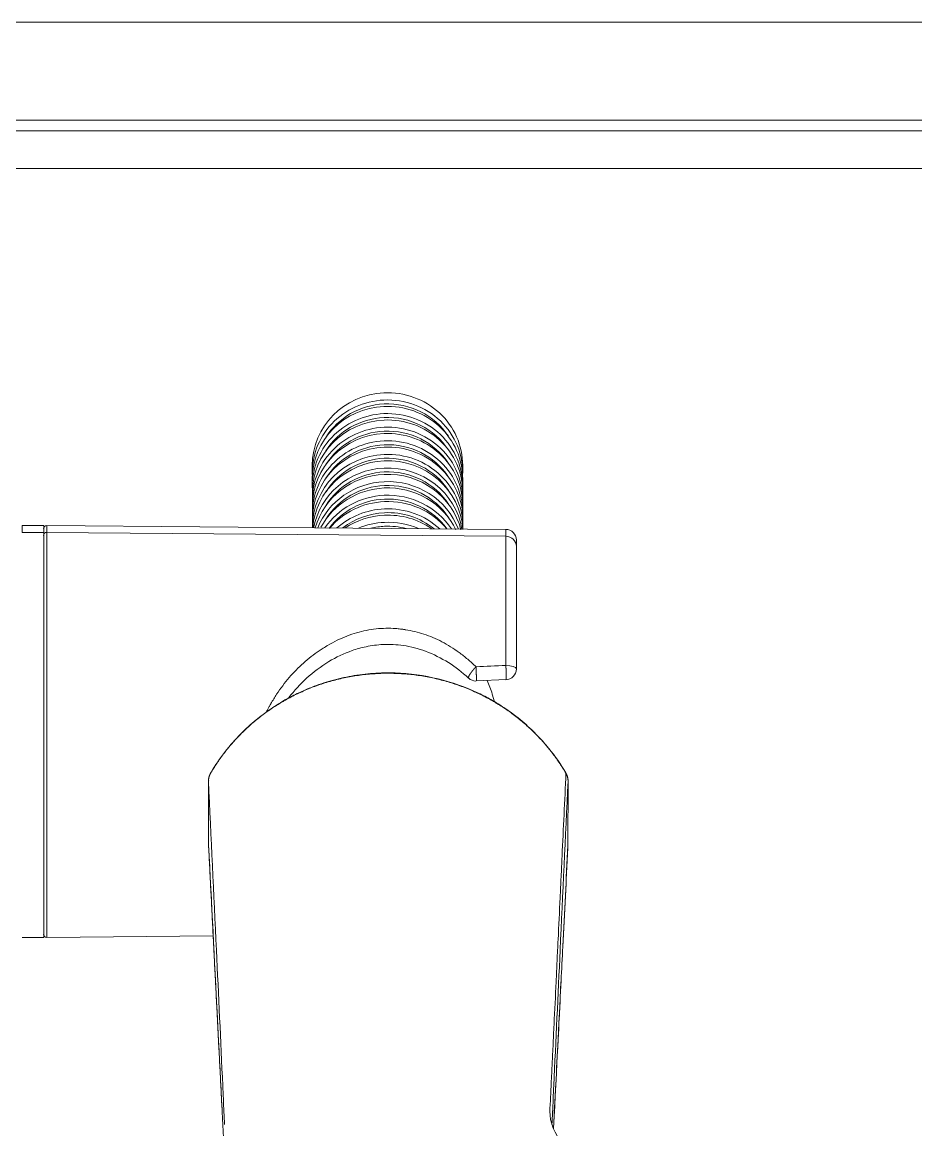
# Model space of a CAD drawing. Header units: millimetres. Extents: x 17284 to 19660, y -6011 to -2651.
# Drawn here: x 18017.5 to 18099.6, y -3454.8 to -3353 of the extents above; entities that cross this region are included whole.
import ezdxf

# ---------------------------------------------------------------- set-up
doc = ezdxf.new("R2010")
doc.units = ezdxf.units.MM

msp = doc.modelspace()

# ---------------------------------------------------------------- linework, layer by layer
at = {"linetype": 'Continuous', "lineweight": 18, "extrusion": (-1.22465e-16, -1, 0)}
for p, q in [((18023.8, -3353.04), (17754.52, -3353.04)), ((18241.1, -3353.04), (18023.8, -3353.04)), ((18240.94, -3363.04), (18009.9, -3363.04))]:
    msp.add_line(p, q, dxfattribs=at)
at = {"linetype": 'Continuous', "lineweight": 13, "extrusion": (-1.22465e-16, -1, 0)}
for p, q in [((18240.94, -3362.06), (18009.9, -3362.06)), ((18251.33, -3366.48), (18009.9, -3366.48))]:
    msp.add_line(p, q, dxfattribs=at)
at = {"linetype": 'Continuous', "lineweight": 18, "extrusion": (-1, -2.22045e-16, 0)}
for p, q in [((18044.18, -3393.77, 0), (18044.18, -3394.43, 0)), ((18058, -3394.43, 0), (18058, -3393.77, 0)), ((18044.18, -3395.02, 0), (18044.18, -3395.68, 0)), ((18058, -3395.68, 0), (18058, -3395.02, 0)), ((18044.19, -3396.27, 0), (18044.19, -3396.93, 0)), ((18058.01, -3396.93, 0), (18058.01, -3396.27, 0)), ((18044.19, -3397.51, 0), (18044.19, -3398.18, 0)), ((18058.01, -3398.18, 0), (18058.01, -3397.51, 0)), ((18044.2, -3398.76, 0), (18044.2, -3399.43, 0)), ((18058.02, -3399.43, 0), (18058.02, -3398.76, 0)), ((18017.53, -3399.28, 0), (18017.53, -3399.92, 0)), ((18019.51, -3399.28, 0), (18017.53, -3399.28, 0)), ((18019.51, -3399.28, 0), (18017.53, -3399.28, 0)), ((18019.51, -3399.92, 0), (18019.51, -3399.28, 0)), ((18019.51, -3399.92, 0), (18019.51, -3437.13, 0)), ((18061.96, -3399.65, 0), (18019.81, -3399.28, 0)), ((18062.94, -3401.23, 0), (18062.94, -3400.63, 0)), ((18062.94, -3401.23, 0), (18062.94, -3412.47, 0)), ((18059.26, -3413.57, 0), (18062, -3413.45, 0)), ((18060.93, -3415.49, 0), (18060.72, -3414.78, 0)), ((18034.76, -3422.23, 0), (18034.72, -3422.34, 0)), ((18067.61, -3422.35, 0), (18067.58, -3422.25, 0)), ((18034.65, -3422.76, 0), (18034.66, -3428.68, 0)), ((18067.67, -3428.68, 0), (18067.68, -3422.76, 0)), ((18017.53, -3437.13, 0), (18019.51, -3437.13, 0)), ((18019.51, -3437.13, 0), (18017.53, -3437.13, 0)), ((18019.81, -3437.13, 0), (18035.08, -3437, 0))]:
    msp.add_line(p, q, dxfattribs=at)
at = {"linetype": 'Continuous', "lineweight": 13, "extrusion": (-1, -2.22045e-16, 0)}
for p, q in [((18019.51, -3399.92, 0), (18017.53, -3399.92, 0)), ((18019.8, -3399.92, 0), (18061.96, -3400.28, 0)), ((18019.81, -3399.28, 0), (18019.81, -3399.92, 0)), ((18019.81, -3437.13, 0), (18019.81, -3399.92, 0)), ((18061.96, -3400.28, 0), (18061.96, -3399.65, 0)), ((18061.96, -3400.28, 0), (18061.96, -3412.15, 0)), ((18034.87, -3422, 0), (18034.84, -3422.05, 0)), ((18034.67, -3422.71, 0), (18034.65, -3422.76, 0)), ((18034.66, -3428.67, 0), (18034.66, -3428.68, 0)), ((18067.67, -3428.68, 0), (18067.67, -3428.67, 0))]:
    msp.add_line(p, q, dxfattribs=at)
at = {"linetype": 'Continuous', "lineweight": 18}
for centre, radius, start, end in [((18019.8, -3399.58, 0), 0.296, 89.5, 180), ((18061.95, -3400.63, 0), 0.987, 0, 89.5), ((18061.95, -3412.47, 0), 0.987, 270, 0), ((18059.22, -3412.59, 0), 0.987, 227.2586, 270), ((18019.8, -3436.83, 0), 0.296, 180, 270.5), ((18019.8, -3436.83, 0), 0.296, 180, 270)]:
    msp.add_arc(centre, radius, start, end, dxfattribs=at)
at = {"linetype": 'Continuous', "lineweight": 18, "extrusion": (0, 0, -1)}
msp.add_arc((-18019.8, -3399.58, 0), 0.296, 0, 90.0313, dxfattribs=at)
at = {"linetype": 'Continuous', "lineweight": 18}
for centre, major_axis, start_param, end_param in [((18051.09, -3394.43, 0), (6.91, 0), 1.617664, 3.193419), ((18051.09, -3393.77, 0), (-6.91, 0), 4.759256, 6.283225), ((18051.09, -3393.77, 0), (-6.91, 0), 3.141631, 4.759256), ((18051.09, -3394.43, 0), (6.91, 0), 6.24739, 7.900849), ((18051.09, -3395.02, 0), (-6.91, 0), 4.759256, 6.283225), ((18051.09, -3395.02, 0), (-6.91, 0), 3.141631, 4.759256), ((18051.09, -3395.68, 0), (6.91, 0), 1.617664, 3.193419), ((18051.1, -3396.27, 0), (-6.91, 0), 4.759256, 6.283225), ((18051.09, -3395.68, 0), (6.91, 0), 6.24739, 7.900849), ((18051.1, -3396.27, 0), (-6.91, 0), 3.141631, 4.759256), ((18051.1, -3396.93, 0), (6.91, 0), 1.617664, 3.193419), ((18051.1, -3397.51, 0), (-6.91, 0), 4.759256, 6.283225), ((18051.1, -3396.93, 0), (6.91, 0), 6.24739, 7.900849), ((18051.1, -3397.51, 0), (-6.91, 0), 3.141631, 4.759256), ((18051.1, -3398.18, 0), (6.91, 0), 1.617664, 3.193419), ((18051.1, -3398.18, 0), (6.91, 0), 6.24739, 7.900849), ((18051.11, -3398.76, 0), (-6.91, 0), 4.759256, 6.283225), ((18051.11, -3399.43, 0), (6.91, 0), 1.617664, 3.141633), ((18051.11, -3398.76, 0), (-6.91, 0), 3.141631, 4.759256), ((18051.11, -3399.43, 0), (6.91, 0), 6.24739, 7.900849), ((18051.11, -3400.01, 0), (-6.91, 0), 4.759256, 6.205027), ((18051.11, -3400.01, 0), (-6.91, 0), 3.193417, 4.759256), ((18051.11, -3400.68, 0), (6.91, 0), 0.160357, 1.617664), ((18051.11, -3400.68, 0), (6.91, 0), 1.617664, 2.96315), ((18051.12, -3401.26, 0), (-6.91, 0), 4.759256, 6.015012), ((18051.12, -3401.26, 0), (-6.91, 0), 3.379215, 4.759256), ((18051.12, -3401.93, 0), (6.91, 0), 1.617664, 2.768861), ((18051.12, -3402.51, 0), (-6.91, 0), 4.759256, 5.806635), ((18051.12, -3401.93, 0), (6.91, 0), 0.354695, 1.617664), ((18051.12, -3402.51, 0), (-6.91, 0), 3.577183, 4.759256), ((18051.12, -3403.18, 0), (6.91, 0), 1.617664, 2.55867), ((18051.12, -3403.18, 0), (6.91, 0), 0.564836, 1.617664), ((18051.13, -3403.76, 0), (-6.91, 0), 4.759256, 5.600517), ((18051.13, -3404.43, 0), (6.91, 0), 1.617664, 2.314166), ((18051.13, -3403.76, 0), (-6.91, 0), 3.814814, 4.759256), ((18051.13, -3404.43, 0), (6.91, 0), 0.80939, 1.617664), ((18051.13, -3405.01, 0), (-6.91, 0), 4.759256, 5.316743), ((18051.13, -3405.67, 0), (6.91, 0), 1.617664, 1.971536), ((18051.13, -3405.01, 0), (-6.91, 0), 4.094909, 4.759256), ((18051.13, -3405.67, 0), (6.91, 0), 1.151973, 1.617664), ((18051.16, -3417.41, 0), (-9.94, 0), 3.419857, 3.558283)]:
    msp.add_ellipse(centre, major_axis=major_axis, ratio=0.965926, start_param=start_param, end_param=end_param, dxfattribs=at)
at = {"linetype": 'Continuous', "lineweight": 13}
for centre, major_axis, ratio, start_param, end_param in [((18051.09, -3394.51, 0), (-6.62, 0), 0.965926, 4.759256, 5.73737), ((18051.09, -3394.51, 0), (-6.62, 0), 0.965926, 3.705793, 4.759256), ((18051.09, -3395.76, 0), (-6.62, 0), 0.965926, 4.759256, 5.73737), ((18051.09, -3395.76, 0), (-6.62, 0), 0.965926, 3.705793, 4.759256), ((18051.1, -3397.01, 0), (-6.62, 0), 0.965926, 4.759256, 5.73737), ((18051.1, -3397.01, 0), (-6.62, 0), 0.965926, 3.705793, 4.759256), ((18051.1, -3398.26, 0), (-6.62, 0), 0.965926, 4.759256, 5.73737), ((18051.1, -3398.26, 0), (-6.62, 0), 0.965926, 3.705793, 4.759256), ((18051.11, -3399.5, 0), (-6.62, 0), 0.965926, 4.759256, 5.73737), ((18051.11, -3399.5, 0), (-6.62, 0), 0.965926, 3.705793, 4.759256), ((18051.11, -3400.75, 0), (-6.62, 0), 0.965926, 4.759256, 5.73737), ((18051.11, -3400.75, 0), (-6.62, 0), 0.965926, 3.705793, 4.759256), ((18051.12, -3402, 0), (-6.62, 0), 0.965926, 4.759256, 5.73737), ((18051.12, -3402, 0), (-6.62, 0), 0.965926, 3.705793, 4.759256), ((18051.12, -3403.25, 0), (-6.62, 0), 0.965926, 4.759256, 5.656868), ((18051.12, -3403.25, 0), (-6.62, 0), 0.965926, 3.749872, 4.759256), ((18051.13, -3404.5, 0), (-6.62, 0), 0.965926, 4.759256, 5.388654), ((18051.13, -3404.5, 0), (-6.62, 0), 0.965926, 4.018085, 4.759256), ((18019.8, -3400.21, 0), (-0.296, 0), 0.965926, 4.711844, 6.283185), ((18051.13, -3405.75, 0), (-6.62, 0), 0.965926, 4.759256, 4.950352), ((18051.13, -3405.75, 0), (-6.62, 0), 0.965926, 4.456337, 4.759256), ((18061.95, -3401.23, 0), (-0.987, 0), 0.965926, 3.141627, 4.703662), ((18061.95, -3412.47, 0), (-0.987, 0), 0.326368, 3.141707, 4.703662)]:
    msp.add_ellipse(centre, major_axis=major_axis, ratio=ratio, start_param=start_param, end_param=end_param, dxfattribs=at)
for points, knots in [([(18039.98, -3416.39, 0), (18040.03, -3416.29, 0), (18040.12, -3416.12, 0), (18040.24, -3415.91, 0), (18040.31, -3415.78, 0), (18040.35, -3415.71, 0), (18040.37, -3415.68, 0), (18040.38, -3415.66, 0), (18040.38, -3415.66, 0), (18040.38, -3415.65, 0), (18040.38, -3415.65, 0), (18040.39, -3415.65, 0), (18040.39, -3415.65, 0), (18040.39, -3415.65, 0), (18040.55, -3415.36, 0), (18040.73, -3415.07, 0), (18041.09, -3414.53, 0), (18041.28, -3414.26, 0), (18041.66, -3413.75, 0), (18042.06, -3413.25, 0), (18042.69, -3412.56, 0), (18043.36, -3411.92, 0), (18044.07, -3411.33, 0), (18044.56, -3410.97, 0), (18044.94, -3410.72, 0), (18045.13, -3410.59, 0), (18045.36, -3410.45, 0), (18045.47, -3410.38, 0), (18045.53, -3410.34, 0), (18045.56, -3410.33, 0), (18045.57, -3410.32, 0), (18045.58, -3410.31, 0), (18045.58, -3410.31, 0), (18045.58, -3410.31, 0), (18045.59, -3410.31, 0), (18045.59, -3410.31, 0), (18045.59, -3410.31, 0), (18045.59, -3410.31, 0), (18045.59, -3410.31, 0), (18045.88, -3410.14, 0), (18046.18, -3409.98, 0), (18046.77, -3409.69, 0), (18047.07, -3409.56, 0), (18047.66, -3409.33, 0), (18047.96, -3409.23, 0), (18048.55, -3409.05, 0), (18049.15, -3408.91, 0), (18050.04, -3408.77, 0), (18050.94, -3408.72, 0), (18051.54, -3408.73, 0), (18051.99, -3408.77, 0), (18052.21, -3408.79, 0), (18052.48, -3408.82, 0), (18052.61, -3408.84, 0), (18052.67, -3408.85, 0), (18052.71, -3408.85, 0), (18052.72, -3408.86, 0), (18052.73, -3408.86, 0), (18052.74, -3408.86, 0), (18052.74, -3408.86, 0), (18052.74, -3408.86, 0), (18052.74, -3408.86, 0), (18052.74, -3408.86, 0), (18052.74, -3408.86, 0), (18053.03, -3408.91, 0), (18053.6, -3409.02, 0), (18054.44, -3409.26, 0), (18055, -3409.47, 0), (18055.54, -3409.7, 0), (18055.82, -3409.83, 0), (18056.36, -3410.11, 0), (18056.63, -3410.26, 0), (18057.16, -3410.59, 0), (18057.42, -3410.77, 0), (18057.94, -3411.15, 0), (18058.2, -3411.36, 0), (18058.72, -3411.79, 0), (18058.97, -3412.03, 0), (18059.23, -3412.27, 0)], [0, 0, 0, 0, 0.013131, 0.023201, 0.028236, 0.030754, 0.032013, 0.032642, 0.032957, 0.033114, 0.033193, 0.033232, 0.033232, 0.033271, 0.033271, 0.073552, 0.073552, 0.113832, 0.113832, 0.154113, 0.194393, 0.234673, 0.274954, 0.315234, 0.315234, 0.335374, 0.345444, 0.350479, 0.352997, 0.354256, 0.354885, 0.3552, 0.355357, 0.355436, 0.355475, 0.355495, 0.355504, 0.355504, 0.355514, 0.355514, 0.395795, 0.395795, 0.436075, 0.436075, 0.476355, 0.476355, 0.516636, 0.556916, 0.597196, 0.637477, 0.637477, 0.657617, 0.667687, 0.672722, 0.67524, 0.676498, 0.677128, 0.677442, 0.6776, 0.677678, 0.677718, 0.677737, 0.677737, 0.677757, 0.677757, 0.718038, 0.758318, 0.798598, 0.798598, 0.838879, 0.838879, 0.879159, 0.879159, 0.919439, 0.919439, 0.95972, 0.95972, 1, 1, 1, 1]), ([(18061.96, -3412.15, 0), (18061.96, -3412.15, 0), (18061.96, -3412.16, 0), (18061.96, -3412.17, 0), (18061.96, -3412.18, 0), (18061.97, -3412.19, 0), (18061.97, -3412.2, 0), (18061.97, -3412.21, 0), (18061.97, -3412.22, 0), (18061.97, -3412.23, 0), (18061.97, -3412.24, 0), (18061.97, -3412.25, 0), (18061.97, -3412.26, 0), (18061.97, -3412.27, 0), (18061.97, -3412.28, 0), (18061.97, -3412.28, 0), (18061.97, -3412.29, 0), (18061.97, -3412.3, 0), (18061.97, -3412.31, 0), (18061.97, -3412.32, 0), (18061.97, -3412.33, 0), (18061.97, -3412.34, 0), (18061.97, -3412.35, 0), (18061.97, -3412.36, 0), (18061.97, -3412.37, 0), (18061.97, -3412.38, 0), (18061.97, -3412.39, 0), (18061.97, -3412.4, 0), (18061.98, -3412.41, 0), (18061.98, -3412.42, 0), (18061.98, -3412.43, 0), (18061.98, -3412.44, 0), (18061.98, -3412.45, 0), (18061.98, -3412.46, 0), (18061.98, -3412.47, 0), (18061.98, -3412.48, 0), (18061.98, -3412.49, 0), (18061.98, -3412.5, 0), (18061.98, -3412.51, 0), (18061.98, -3412.52, 0), (18061.98, -3412.53, 0), (18061.98, -3412.54, 0), (18061.98, -3412.55, 0), (18061.98, -3412.56, 0), (18061.98, -3412.57, 0), (18061.98, -3412.58, 0), (18061.98, -3412.59, 0), (18061.98, -3412.6, 0), (18061.98, -3412.61, 0), (18061.98, -3412.62, 0), (18061.98, -3412.63, 0), (18061.98, -3412.64, 0), (18061.98, -3412.65, 0), (18061.98, -3412.66, 0), (18061.98, -3412.67, 0), (18061.98, -3412.68, 0), (18061.99, -3412.69, 0), (18061.99, -3412.7, 0), (18061.99, -3412.71, 0), (18061.99, -3412.72, 0), (18061.99, -3412.73, 0), (18061.99, -3412.73, 0), (18061.99, -3412.74, 0), (18061.99, -3412.75, 0), (18061.99, -3412.76, 0), (18061.99, -3412.77, 0), (18061.99, -3412.78, 0), (18061.99, -3412.79, 0), (18061.99, -3412.8, 0), (18061.99, -3412.81, 0), (18061.99, -3412.82, 0), (18061.99, -3412.83, 0), (18061.99, -3412.83, 0), (18061.99, -3412.84, 0), (18061.99, -3412.85, 0), (18061.99, -3412.86, 0), (18061.99, -3412.87, 0), (18061.99, -3412.88, 0), (18061.99, -3412.89, 0), (18061.99, -3412.9, 0), (18061.99, -3412.9, 0), (18061.99, -3412.91, 0), (18061.99, -3412.92, 0), (18061.99, -3412.93, 0), (18061.99, -3412.94, 0), (18061.99, -3412.95, 0), (18061.99, -3412.95, 0), (18061.99, -3412.96, 0), (18061.99, -3412.97, 0), (18061.99, -3412.98, 0), (18061.99, -3412.99, 0), (18061.99, -3412.99, 0), (18061.99, -3413, 0), (18061.99, -3413.01, 0), (18061.99, -3413.02, 0), (18062, -3413.03, 0), (18062, -3413.03, 0), (18062, -3413.04, 0), (18062, -3413.05, 0), (18062, -3413.06, 0), (18062, -3413.06, 0), (18062, -3413.07, 0), (18062, -3413.08, 0), (18062, -3413.08, 0), (18062, -3413.09, 0), (18062, -3413.1, 0), (18062, -3413.11, 0), (18062, -3413.11, 0), (18062, -3413.12, 0), (18062, -3413.13, 0), (18062, -3413.13, 0), (18062, -3413.14, 0), (18062, -3413.15, 0), (18062, -3413.15, 0), (18062, -3413.16, 0), (18062, -3413.17, 0), (18062, -3413.17, 0), (18062, -3413.18, 0), (18062, -3413.19, 0), (18062, -3413.19, 0), (18062, -3413.2, 0), (18062, -3413.2, 0), (18062, -3413.21, 0), (18062, -3413.22, 0), (18062, -3413.22, 0), (18062, -3413.23, 0), (18062, -3413.23, 0), (18062, -3413.24, 0), (18062, -3413.25, 0), (18062, -3413.25, 0), (18062, -3413.26, 0), (18062, -3413.26, 0), (18062, -3413.27, 0), (18062, -3413.27, 0), (18062, -3413.28, 0), (18062, -3413.28, 0), (18062, -3413.29, 0), (18062, -3413.29, 0), (18062, -3413.3, 0), (18062, -3413.3, 0), (18062, -3413.31, 0), (18062, -3413.31, 0), (18062, -3413.32, 0), (18062, -3413.32, 0), (18062, -3413.32, 0), (18062, -3413.33, 0), (18062, -3413.33, 0), (18062, -3413.34, 0), (18062, -3413.34, 0), (18062, -3413.35, 0), (18062, -3413.35, 0), (18062, -3413.35, 0), (18062, -3413.36, 0), (18062, -3413.36, 0), (18062, -3413.37, 0), (18062, -3413.37, 0), (18062, -3413.37, 0), (18062, -3413.38, 0), (18062, -3413.38, 0), (18062, -3413.38, 0), (18062, -3413.39, 0), (18062, -3413.39, 0), (18062, -3413.39, 0), (18062, -3413.4, 0), (18062, -3413.4, 0), (18062, -3413.4, 0), (18062, -3413.4, 0), (18062, -3413.41, 0), (18062, -3413.41, 0), (18062, -3413.41, 0), (18062, -3413.41, 0), (18062, -3413.42, 0), (18062, -3413.42, 0), (18062, -3413.42, 0), (18062, -3413.42, 0), (18062, -3413.43, 0), (18062, -3413.43, 0), (18062, -3413.43, 0), (18062, -3413.43, 0), (18062, -3413.43, 0), (18062, -3413.44, 0), (18062, -3413.44, 0), (18062, -3413.44, 0), (18062, -3413.44, 0), (18062, -3413.44, 0), (18062, -3413.44, 0), (18062, -3413.44, 0), (18062, -3413.45, 0), (18062, -3413.45, 0), (18062, -3413.45, 0), (18062, -3413.45, 0), (18062, -3413.45, 0), (18062, -3413.45, 0), (18062, -3413.45, 0), (18062, -3413.45, 0), (18062, -3413.45, 0), (18062, -3413.45, 0), (18062, -3413.45, 0), (18062, -3413.45, 0), (18062, -3413.46, 0), (18062, -3413.46, 0), (18062, -3413.46, 0), (18062, -3413.46, 0), (18062, -3413.46, 0), (18062, -3413.46, 0), (18062, -3413.46, 0), (18062, -3413.46, 0), (18062, -3413.46, 0)], [0, 0, 0, 0, 0.005413, 0.010821, 0.016224, 0.021622, 0.027014, 0.032401, 0.037783, 0.04316, 0.048532, 0.053898, 0.059259, 0.064615, 0.069966, 0.075312, 0.080652, 0.085987, 0.091317, 0.096642, 0.101962, 0.107276, 0.112585, 0.117889, 0.123188, 0.128481, 0.133769, 0.139052, 0.14433, 0.149603, 0.15487, 0.160132, 0.165389, 0.170641, 0.175888, 0.181129, 0.186365, 0.191596, 0.196822, 0.202043, 0.207258, 0.212468, 0.217673, 0.222873, 0.228067, 0.233257, 0.238441, 0.243619, 0.248793, 0.253962, 0.259125, 0.264283, 0.269436, 0.274583, 0.279726, 0.284863, 0.289995, 0.295122, 0.300244, 0.30536, 0.310471, 0.315577, 0.320678, 0.325774, 0.330864, 0.33595, 0.34103, 0.346104, 0.351174, 0.356239, 0.361298, 0.366352, 0.371401, 0.376444, 0.381483, 0.386516, 0.391544, 0.396567, 0.401585, 0.406598, 0.411605, 0.416607, 0.421604, 0.426596, 0.431583, 0.436564, 0.441541, 0.446512, 0.451478, 0.456439, 0.461394, 0.466345, 0.47129, 0.47623, 0.481165, 0.486095, 0.491019, 0.495939, 0.500853, 0.505762, 0.510666, 0.515565, 0.520458, 0.525347, 0.53023, 0.535108, 0.539981, 0.544849, 0.549711, 0.554569, 0.559421, 0.564268, 0.56911, 0.573947, 0.578779, 0.583606, 0.588427, 0.593243, 0.598055, 0.602861, 0.607662, 0.612457, 0.617248, 0.622033, 0.626814, 0.631589, 0.636359, 0.641124, 0.645884, 0.650639, 0.655388, 0.660133, 0.664872, 0.669606, 0.674335, 0.679059, 0.683778, 0.688492, 0.6932, 0.697904, 0.702602, 0.707295, 0.711983, 0.716667, 0.721344, 0.726017, 0.730685, 0.735348, 0.740005, 0.744658, 0.749305, 0.753947, 0.758584, 0.763216, 0.767843, 0.772465, 0.777082, 0.781693, 0.7863, 0.790901, 0.795498, 0.800089, 0.804675, 0.809256, 0.813833, 0.818404, 0.822969, 0.82753, 0.832086, 0.836637, 0.841182, 0.845723, 0.850258, 0.854789, 0.859314, 0.863834, 0.868349, 0.872859, 0.877365, 0.881865, 0.886359, 0.890849, 0.895334, 0.899814, 0.904289, 0.908758, 0.913223, 0.917682, 0.922137, 0.926586, 0.931031, 0.93547, 0.939904, 0.944334, 0.948758, 0.953177, 0.957591, 0.962, 0.966404, 0.970803, 0.975197, 0.979586, 0.98397, 0.988349, 0.992723, 0.997092, 1, 1, 1, 1]), ([(18067.48, -3422.05, 0), (18067.4, -3421.9, 0), (18067.21, -3421.6, 0), (18066.92, -3421.15, 0), (18066.62, -3420.71, 0), (18066.29, -3420.27, 0), (18065.95, -3419.83, 0), (18065.6, -3419.41, 0), (18065.23, -3418.99, 0), (18064.84, -3418.58, 0), (18064.43, -3418.17, 0), (18064.01, -3417.78, 0), (18063.57, -3417.39, 0), (18063.12, -3417.02, 0), (18062.65, -3416.65, 0), (18062.17, -3416.3, 0), (18061.67, -3415.96, 0), (18061.24, -3415.69, 0), (18060.97, -3415.54, 0), (18060.8, -3415.43, 0), (18060.53, -3415.28, 0), (18060.07, -3415.03, 0), (18059.51, -3414.75, 0), (18058.94, -3414.49, 0), (18058.35, -3414.24, 0), (18057.75, -3414.01, 0), (18057.14, -3413.8, 0), (18056.51, -3413.61, 0), (18055.87, -3413.44, 0), (18055.23, -3413.29, 0), (18054.57, -3413.16, 0), (18053.9, -3413.05, 0), (18053.23, -3412.97, 0), (18052.55, -3412.91, 0), (18051.97, -3412.88, 0), (18051.57, -3412.87, 0), (18051.39, -3412.86, 0), (18051.28, -3412.86, 0), (18051.22, -3412.86, 0), (18050.93, -3412.86, 0), (18050.47, -3412.87, 0), (18049.78, -3412.91, 0), (18049.1, -3412.97, 0), (18048.42, -3413.05, 0), (18047.76, -3413.16, 0), (18047.1, -3413.29, 0), (18046.45, -3413.44, 0), (18045.81, -3413.61, 0), (18045.19, -3413.8, 0), (18044.58, -3414.01, 0), (18043.97, -3414.24, 0), (18043.39, -3414.49, 0), (18042.81, -3414.75, 0), (18042.25, -3415.03, 0), (18041.89, -3415.23, 0), (18041.62, -3415.38, 0), (18041.53, -3415.43, 0), (18041.35, -3415.54, 0), (18041.09, -3415.69, 0), (18040.66, -3415.96, 0), (18040.16, -3416.3, 0), (18039.67, -3416.65, 0), (18039.21, -3417.02, 0), (18038.75, -3417.39, 0), (18038.32, -3417.78, 0), (18037.9, -3418.17, 0), (18037.49, -3418.58, 0), (18037.1, -3418.99, 0), (18036.73, -3419.41, 0), (18036.37, -3419.83, 0), (18036.03, -3420.27, 0), (18035.71, -3420.71, 0), (18035.41, -3421.15, 0), (18035.11, -3421.6, 0), (18034.93, -3421.9, 0), (18034.84, -3422.05, 0)], [0, 0, 0, 0, 0.015625, 0.03125, 0.046875, 0.0625, 0.078125, 0.09375, 0.109375, 0.125, 0.140625, 0.15625, 0.171875, 0.1875, 0.203125, 0.21875, 0.234375, 0.25, 0.257812, 0.257812, 0.265625, 0.28125, 0.296875, 0.3125, 0.328125, 0.34375, 0.359375, 0.375, 0.390625, 0.40625, 0.421875, 0.4375, 0.453125, 0.46875, 0.484375, 0.492187, 0.496094, 0.496094, 0.5, 0.5, 0.515625, 0.53125, 0.546875, 0.5625, 0.578125, 0.59375, 0.609375, 0.625, 0.640625, 0.65625, 0.671875, 0.6875, 0.703125, 0.71875, 0.734375, 0.734375, 0.742187, 0.742187, 0.75, 0.765625, 0.78125, 0.796875, 0.8125, 0.828125, 0.84375, 0.859375, 0.875, 0.890625, 0.90625, 0.921875, 0.9375, 0.953125, 0.96875, 0.984375, 1, 1, 1, 1]), ([(18059.26, -3413.57, 0), (18059.26, -3413.57, 0), (18059.26, -3413.57, 0), (18059.26, -3413.57, 0), (18059.26, -3413.57, 0), (18059.26, -3413.57, 0), (18059.26, -3413.57, 0), (18059.26, -3413.57, 0), (18059.26, -3413.57, 0), (18059.26, -3413.57, 0), (18059.26, -3413.57, 0), (18059.26, -3413.57, 0), (18059.26, -3413.57, 0), (18059.26, -3413.57, 0), (18059.26, -3413.57, 0), (18059.26, -3413.56, 0), (18059.26, -3413.56, 0), (18059.26, -3413.56, 0), (18059.26, -3413.56, 0), (18059.26, -3413.56, 0), (18059.26, -3413.56, 0), (18059.26, -3413.55, 0), (18059.26, -3413.55, 0), (18059.26, -3413.55, 0), (18059.26, -3413.55, 0), (18059.26, -3413.54, 0), (18059.26, -3413.54, 0), (18059.26, -3413.54, 0), (18059.26, -3413.54, 0), (18059.26, -3413.53, 0), (18059.26, -3413.53, 0), (18059.26, -3413.53, 0), (18059.26, -3413.52, 0), (18059.26, -3413.52, 0), (18059.26, -3413.52, 0), (18059.26, -3413.51, 0), (18059.26, -3413.51, 0), (18059.26, -3413.51, 0), (18059.26, -3413.5, 0), (18059.26, -3413.5, 0), (18059.26, -3413.49, 0), (18059.26, -3413.49, 0), (18059.26, -3413.48, 0), (18059.26, -3413.48, 0), (18059.26, -3413.47, 0), (18059.26, -3413.47, 0), (18059.26, -3413.46, 0), (18059.26, -3413.46, 0), (18059.26, -3413.45, 0), (18059.26, -3413.45, 0), (18059.26, -3413.44, 0), (18059.26, -3413.44, 0), (18059.26, -3413.43, 0), (18059.26, -3413.43, 0), (18059.26, -3413.42, 0), (18059.26, -3413.41, 0), (18059.26, -3413.41, 0), (18059.26, -3413.4, 0), (18059.26, -3413.39, 0), (18059.26, -3413.39, 0), (18059.26, -3413.38, 0), (18059.26, -3413.37, 0), (18059.26, -3413.37, 0), (18059.26, -3413.36, 0), (18059.26, -3413.35, 0), (18059.26, -3413.35, 0), (18059.26, -3413.34, 0), (18059.26, -3413.33, 0), (18059.26, -3413.32, 0), (18059.26, -3413.32, 0), (18059.26, -3413.31, 0), (18059.26, -3413.3, 0), (18059.26, -3413.29, 0), (18059.26, -3413.28, 0), (18059.26, -3413.28, 0), (18059.26, -3413.27, 0), (18059.26, -3413.26, 0), (18059.26, -3413.25, 0), (18059.26, -3413.24, 0), (18059.26, -3413.23, 0), (18059.26, -3413.22, 0), (18059.26, -3413.21, 0), (18059.26, -3413.21, 0), (18059.26, -3413.2, 0), (18059.26, -3413.19, 0), (18059.26, -3413.18, 0), (18059.26, -3413.17, 0), (18059.26, -3413.16, 0), (18059.26, -3413.15, 0), (18059.26, -3413.14, 0), (18059.26, -3413.13, 0), (18059.26, -3413.12, 0), (18059.26, -3413.11, 0), (18059.26, -3413.1, 0), (18059.26, -3413.09, 0), (18059.26, -3413.08, 0), (18059.26, -3413.07, 0), (18059.26, -3413.06, 0), (18059.26, -3413.05, 0), (18059.26, -3413.04, 0), (18059.26, -3413.03, 0), (18059.26, -3413.02, 0), (18059.26, -3413, 0), (18059.25, -3412.99, 0), (18059.25, -3412.98, 0), (18059.25, -3412.97, 0), (18059.25, -3412.96, 0), (18059.25, -3412.95, 0), (18059.25, -3412.94, 0), (18059.25, -3412.93, 0), (18059.25, -3412.91, 0), (18059.25, -3412.9, 0), (18059.25, -3412.89, 0), (18059.25, -3412.88, 0), (18059.25, -3412.87, 0), (18059.25, -3412.86, 0), (18059.25, -3412.84, 0), (18059.25, -3412.83, 0), (18059.25, -3412.82, 0), (18059.25, -3412.81, 0), (18059.25, -3412.8, 0), (18059.25, -3412.78, 0), (18059.25, -3412.77, 0), (18059.25, -3412.76, 0), (18059.25, -3412.75, 0), (18059.25, -3412.74, 0), (18059.25, -3412.72, 0), (18059.25, -3412.71, 0), (18059.25, -3412.7, 0), (18059.25, -3412.69, 0), (18059.24, -3412.67, 0), (18059.24, -3412.66, 0), (18059.24, -3412.65, 0), (18059.24, -3412.64, 0), (18059.24, -3412.62, 0), (18059.24, -3412.61, 0), (18059.24, -3412.6, 0), (18059.24, -3412.59, 0), (18059.24, -3412.57, 0), (18059.24, -3412.56, 0), (18059.24, -3412.55, 0), (18059.24, -3412.54, 0), (18059.24, -3412.52, 0), (18059.24, -3412.51, 0), (18059.24, -3412.5, 0), (18059.24, -3412.48, 0), (18059.24, -3412.47, 0), (18059.24, -3412.46, 0), (18059.24, -3412.45, 0), (18059.24, -3412.43, 0), (18059.23, -3412.42, 0), (18059.23, -3412.41, 0), (18059.23, -3412.4, 0), (18059.23, -3412.38, 0), (18059.23, -3412.37, 0), (18059.23, -3412.36, 0), (18059.23, -3412.35, 0), (18059.23, -3412.33, 0), (18059.23, -3412.32, 0), (18059.23, -3412.31, 0), (18059.23, -3412.3, 0), (18059.23, -3412.28, 0), (18059.23, -3412.28, 0), (18059.23, -3412.27, 0)], [0, 0, 0, 0, 0.000752, 0.006331, 0.011918, 0.017513, 0.023117, 0.028728, 0.034348, 0.039977, 0.045613, 0.051258, 0.056911, 0.062572, 0.068242, 0.07392, 0.079606, 0.0853, 0.091003, 0.096714, 0.102434, 0.108161, 0.113897, 0.119641, 0.125394, 0.131155, 0.136924, 0.142701, 0.148487, 0.154281, 0.160084, 0.165894, 0.171713, 0.177541, 0.183376, 0.18922, 0.195073, 0.200933, 0.206803, 0.21268, 0.218566, 0.22446, 0.230362, 0.236273, 0.242192, 0.24812, 0.254056, 0.26, 0.265952, 0.271913, 0.277883, 0.28386, 0.289847, 0.295841, 0.301844, 0.307855, 0.313875, 0.319903, 0.325939, 0.331984, 0.338037, 0.344099, 0.350169, 0.356248, 0.362335, 0.36843, 0.374534, 0.380646, 0.386766, 0.392895, 0.399033, 0.405178, 0.411333, 0.417495, 0.423667, 0.429846, 0.436034, 0.442231, 0.448436, 0.454649, 0.460871, 0.467101, 0.47334, 0.479587, 0.485843, 0.492107, 0.498379, 0.50466, 0.51095, 0.517248, 0.523554, 0.529869, 0.536193, 0.542525, 0.548865, 0.555214, 0.561571, 0.567937, 0.574312, 0.580694, 0.587086, 0.593486, 0.599894, 0.606311, 0.612736, 0.61917, 0.625613, 0.632063, 0.638523, 0.644991, 0.651467, 0.657952, 0.664446, 0.670948, 0.677458, 0.683977, 0.690505, 0.697041, 0.703585, 0.710139, 0.7167, 0.72327, 0.729849, 0.736436, 0.743032, 0.749637, 0.756249, 0.762871, 0.769501, 0.776139, 0.782786, 0.789442, 0.796106, 0.802778, 0.80946, 0.816149, 0.822848, 0.829554, 0.83627, 0.842994, 0.849726, 0.856467, 0.863216, 0.869975, 0.876741, 0.883516, 0.8903, 0.897092, 0.903893, 0.910702, 0.91752, 0.924346, 0.931181, 0.938025, 0.944877, 0.951737, 0.958606, 0.965484, 0.97237, 0.979265, 0.986168, 0.99308, 1, 1, 1, 1]), ([(18067.29, -3456.21, 0), (18066.42, -3455.16, 0), (18065.99, -3454.12, 0), (18066.01, -3453.11, 0), (18066.01, -3453.07, 0), (18066.01, -3453.03, 0), (18066.01, -3452.97, 0), (18066.01, -3452.96, 0), (18066.01, -3452.94, 0), (18066.01, -3452.91, 0), (18066.02, -3452.8, 0), (18066.02, -3452.65, 0), (18066.03, -3452.52, 0), (18066.04, -3452.44, 0), (18066.04, -3452.4, 0), (18066.05, -3452.27, 0), (18066.06, -3452.02, 0), (18066.08, -3451.68, 0), (18066.09, -3451.39, 0), (18066.1, -3451.22, 0), (18066.13, -3450.47, 0), (18066.17, -3449.76, 0), (18066.21, -3448.93, 0), (18066.22, -3448.77, 0), (18066.23, -3448.43, 0), (18066.26, -3447.94, 0), (18066.31, -3446.78, 0), (18066.42, -3444.48, 0), (18066.52, -3442.52, 0), (18066.61, -3440.57, 0), (18066.64, -3439.92, 0), (18066.7, -3438.63, 0), (18066.73, -3437.98, 0), (18066.83, -3436.05, 0), (18066.89, -3434.77, 0), (18066.98, -3432.85, 0), (18067.01, -3432.21, 0), (18067.07, -3430.94, 0), (18067.1, -3430.3, 0), (18067.19, -3428.39, 0), (18067.31, -3425.85, 0), (18067.43, -3423.32, 0), (18067.48, -3422.05, 0)], [-0.093532, -0.093532, -0.093532, -0.093532, 0, 0, 0, 0.003906, 0.003906, 0.004883, 0.004883, 0.005859, 0.007812, 0.015625, 0.019531, 0.019531, 0.023437, 0.023437, 0.03125, 0.046875, 0.054687, 0.058594, 0.0625, 0.125, 0.125, 0.140625, 0.140625, 0.15625, 0.1875, 0.25, 0.375, 0.375, 0.4375, 0.4375, 0.5, 0.5, 0.625, 0.625, 0.6875, 0.6875, 0.75, 0.75, 0.875, 1, 1, 1, 1]), ([(18036.13, -3454.32, 0), (18036.11, -3453.95, 0), (18036.09, -3453.57, 0), (18036.07, -3453.18, 0), (18036.03, -3452.38, 0), (18036, -3451.56, 0), (18035.77, -3446.6, 0), (18035.57, -3442.45, 0), (18035.14, -3433.12, 0), (18034.89, -3427.94, 0), (18034.65, -3422.76, 0)], [-0.03864, -0.03864, -0.03864, -0.03864, 0, 0, 0, 0.07924, 0.07924, 0.488247, 0.488247, 1, 1, 1, 1]), ([(18067.68, -3422.76, 0), (18067.43, -3427.94, 0), (18067.19, -3433.12, 0), (18066.76, -3442.45, 0), (18066.56, -3446.6, 0), (18066.33, -3451.56, 0), (18066.29, -3452.4, 0), (18066.26, -3453.2, 0), (18066.24, -3453.59, 0), (18066.22, -3453.96, 0), (18066.2, -3454.32, 0)], [0, 0, 0, 0, 0.511503, 0.511503, 0.920313, 0.920313, 1, 1, 1, 1.038631, 1.038631, 1.038631, 1.038631]), ([(18066.34, -3454.7, 0), (18066.36, -3454.42, 0), (18066.37, -3454.14, 0), (18066.38, -3453.86, 0), (18066.39, -3453.66, 0), (18066.4, -3453.46, 0), (18066.41, -3453.26, 0), (18066.56, -3450.5, 0), (18066.7, -3447.74, 0), (18066.91, -3443.69, 0), (18066.97, -3442.41, 0), (18067.04, -3441.13, 0)], [-0.118207, -0.118207, -0.118207, -0.118207, -0.048928, -0.048928, -0.048928, 0, 0, 0, 0.684237, 0.684237, 1, 1, 1, 1]), ([(18035.61, -3447.41, 0), (18035.61, -3447.43, 0), (18035.62, -3447.45, 0), (18035.62, -3447.47, 0), (18035.72, -3449.4, 0), (18035.81, -3451.33, 0), (18035.91, -3453.25, 0), (18035.91, -3453.27, 0), (18035.92, -3453.3, 0), (18035.92, -3453.32, 0), (18035.96, -3454.11, 0), (18036, -3454.9, 0), (18036.04, -3455.69, 0)], [-0.011766, -0.011766, -0.011766, -0.011766, 0, 0, 0, 1, 1, 1, 1.012346, 1.012346, 1.012346, 1.423915, 1.423915, 1.423915, 1.423915])]:
    msp.add_open_spline(points, degree=3, knots=knots, dxfattribs=at)
at = {"linetype": 'Continuous', "lineweight": 18}
for points, degree, knots in [([(18042.04, -3415.09, 0), (18042.53, -3414.45, 0), (18043.65, -3413.23, 0), (18045.6, -3411.76, 0), (18047.48, -3410.85, 0), (18049.19, -3410.37, 0), (18050.77, -3410.17, 0), (18052.64, -3410.26, 0), (18054.7, -3410.8, 0), (18056.73, -3411.82, 0), (18057.95, -3412.77, 0), (18058.52, -3413.31, 0)], 3, [0, 0, 0, 0, 0.127996, 0.264777, 0.391181, 0.461124, 0.543699, 0.639909, 0.750529, 0.876087, 1, 1, 1, 1]), ([(18067.46, -3422, 0), (18067, -3421.22, 0), (18066.05, -3419.85, 0), (18064.47, -3418.14, 0), (18063.02, -3416.88, 0), (18061.75, -3415.97, 0), (18060.6, -3415.27, 0), (18058.68, -3414.28, 0), (18055.77, -3413.25, 0), (18052.45, -3412.79, 0), (18049.78, -3412.84, 0), (18047.81, -3413.09, 0), (18045.92, -3413.52, 0), (18044.36, -3414.04, 0), (18043.03, -3414.61, 0), (18041.73, -3415.26, 0), (18040.36, -3416.11, 0), (18038.93, -3417.18, 0), (18037.53, -3418.47, 0), (18036.11, -3420.07, 0), (18035.27, -3421.32, 0), (18034.87, -3422, 0)], 3, [0, 0, 0, 0, 0.070215, 0.129891, 0.179069, 0.217784, 0.249908, 0.282408, 0.382889, 0.483946, 0.534835, 0.585616, 0.635102, 0.681598, 0.710882, 0.745882, 0.792172, 0.834458, 0.883228, 0.938438, 1, 1, 1, 1]), ([(18059.23, -3412.27, 0), (18059.23, -3412.27, 0), (18059.22, -3412.28, 0), (18059.21, -3412.28, 0), (18059.21, -3412.29, 0), (18059.2, -3412.3, 0), (18059.19, -3412.31, 0), (18059.19, -3412.31, 0), (18059.18, -3412.32, 0), (18059.17, -3412.33, 0), (18059.16, -3412.33, 0), (18059.16, -3412.34, 0), (18059.15, -3412.35, 0), (18059.14, -3412.36, 0), (18059.14, -3412.36, 0), (18059.13, -3412.37, 0), (18059.13, -3412.38, 0), (18059.12, -3412.38, 0), (18059.11, -3412.39, 0), (18059.11, -3412.4, 0), (18059.1, -3412.4, 0), (18059.09, -3412.41, 0), (18059.09, -3412.42, 0), (18059.08, -3412.43, 0), (18059.07, -3412.43, 0), (18059.07, -3412.44, 0), (18059.06, -3412.45, 0), (18059.06, -3412.45, 0), (18059.05, -3412.46, 0), (18059.04, -3412.47, 0), (18059.04, -3412.47, 0), (18059.03, -3412.48, 0), (18059.03, -3412.49, 0), (18059.02, -3412.49, 0), (18059.01, -3412.5, 0), (18059.01, -3412.51, 0), (18059, -3412.51, 0), (18059, -3412.52, 0), (18058.99, -3412.53, 0), (18058.99, -3412.53, 0), (18058.98, -3412.54, 0), (18058.98, -3412.55, 0), (18058.97, -3412.55, 0), (18058.96, -3412.56, 0), (18058.96, -3412.57, 0), (18058.95, -3412.57, 0), (18058.95, -3412.58, 0), (18058.94, -3412.59, 0), (18058.94, -3412.59, 0), (18058.93, -3412.6, 0), (18058.93, -3412.6, 0), (18058.92, -3412.61, 0), (18058.92, -3412.62, 0), (18058.91, -3412.62, 0), (18058.91, -3412.63, 0), (18058.9, -3412.63, 0), (18058.9, -3412.64, 0), (18058.89, -3412.65, 0), (18058.89, -3412.65, 0), (18058.88, -3412.66, 0), (18058.88, -3412.66, 0), (18058.87, -3412.67, 0), (18058.87, -3412.68, 0), (18058.87, -3412.68, 0), (18058.86, -3412.69, 0), (18058.86, -3412.69, 0), (18058.85, -3412.7, 0), (18058.85, -3412.7, 0), (18058.84, -3412.71, 0), (18058.84, -3412.71, 0), (18058.84, -3412.72, 0), (18058.83, -3412.72, 0), (18058.83, -3412.73, 0), (18058.82, -3412.74, 0), (18058.82, -3412.74, 0), (18058.81, -3412.75, 0), (18058.81, -3412.75, 0), (18058.81, -3412.76, 0), (18058.8, -3412.76, 0), (18058.8, -3412.77, 0), (18058.8, -3412.77, 0), (18058.79, -3412.78, 0), (18058.79, -3412.78, 0), (18058.78, -3412.78, 0), (18058.78, -3412.79, 0), (18058.78, -3412.79, 0), (18058.77, -3412.8, 0), (18058.77, -3412.8, 0), (18058.77, -3412.81, 0), (18058.76, -3412.81, 0), (18058.76, -3412.82, 0), (18058.76, -3412.82, 0), (18058.75, -3412.83, 0), (18058.75, -3412.83, 0), (18058.75, -3412.83, 0), (18058.74, -3412.84, 0), (18058.74, -3412.84, 0), (18058.74, -3412.85, 0), (18058.73, -3412.85, 0), (18058.73, -3412.86, 0), (18058.73, -3412.86, 0), (18058.72, -3412.86, 0), (18058.72, -3412.87, 0), (18058.72, -3412.87, 0), (18058.72, -3412.88, 0), (18058.71, -3412.88, 0), (18058.71, -3412.88, 0), (18058.71, -3412.89, 0), (18058.71, -3412.89, 0), (18058.7, -3412.9, 0), (18058.7, -3412.9, 0), (18058.7, -3412.9, 0), (18058.69, -3412.91, 0), (18058.69, -3412.91, 0), (18058.69, -3412.91, 0), (18058.69, -3412.92, 0), (18058.68, -3412.92, 0), (18058.68, -3412.92, 0), (18058.68, -3412.93, 0), (18058.68, -3412.93, 0), (18058.68, -3412.93, 0), (18058.67, -3412.94, 0), (18058.67, -3412.94, 0), (18058.67, -3412.94, 0), (18058.67, -3412.95, 0), (18058.66, -3412.95, 0), (18058.66, -3412.95, 0), (18058.66, -3412.96, 0), (18058.66, -3412.96, 0), (18058.66, -3412.96, 0), (18058.65, -3412.97, 0), (18058.65, -3412.97, 0), (18058.65, -3412.97, 0), (18058.65, -3412.98, 0), (18058.64, -3412.99, 0), (18058.64, -3413, 0), (18058.63, -3413.01, 0), (18058.62, -3413.02, 0), (18058.62, -3413.03, 0), (18058.61, -3413.04, 0), (18058.6, -3413.05, 0), (18058.6, -3413.06, 0), (18058.59, -3413.07, 0), (18058.59, -3413.08, 0), (18058.58, -3413.09, 0), (18058.58, -3413.1, 0), (18058.58, -3413.11, 0), (18058.57, -3413.12, 0), (18058.57, -3413.12, 0), (18058.56, -3413.13, 0), (18058.56, -3413.14, 0), (18058.56, -3413.15, 0), (18058.55, -3413.15, 0), (18058.55, -3413.16, 0), (18058.55, -3413.17, 0), (18058.55, -3413.18, 0), (18058.54, -3413.18, 0), (18058.54, -3413.19, 0), (18058.54, -3413.2, 0), (18058.54, -3413.2, 0), (18058.54, -3413.21, 0), (18058.53, -3413.21, 0), (18058.53, -3413.22, 0), (18058.53, -3413.22, 0), (18058.53, -3413.23, 0), (18058.53, -3413.24, 0), (18058.53, -3413.24, 0), (18058.53, -3413.25, 0), (18058.53, -3413.25, 0), (18058.53, -3413.26, 0), (18058.53, -3413.26, 0), (18058.53, -3413.26, 0), (18058.53, -3413.27, 0), (18058.53, -3413.27, 0), (18058.53, -3413.28, 0), (18058.53, -3413.28, 0), (18058.53, -3413.29, 0), (18058.53, -3413.29, 0), (18058.54, -3413.29, 0), (18058.54, -3413.3, 0), (18058.54, -3413.3, 0), (18058.54, -3413.3, 0), (18058.54, -3413.31, 0), (18058.55, -3413.31, 0), (18058.55, -3413.31, 0), (18058.55, -3413.31, 0), (18058.56, -3413.32, 0), (18058.56, -3413.32, 0), (18058.56, -3413.32, 0), (18058.57, -3413.32, 0), (18058.57, -3413.32, 0), (18058.57, -3413.32, 0), (18058.58, -3413.33, 0), (18058.58, -3413.33, 0), (18058.59, -3413.33, 0), (18058.59, -3413.33, 0)], 3, [0, 0, 0, 0, 0.005216, 0.010413, 0.015589, 0.020746, 0.025883, 0.031, 0.036097, 0.041173, 0.046229, 0.051264, 0.056279, 0.061273, 0.066246, 0.071198, 0.076129, 0.081039, 0.085927, 0.090795, 0.095641, 0.100465, 0.105268, 0.11005, 0.114809, 0.119547, 0.124263, 0.128957, 0.133629, 0.138279, 0.142907, 0.147513, 0.152097, 0.156658, 0.161197, 0.165714, 0.170208, 0.17468, 0.179129, 0.183556, 0.18796, 0.192341, 0.1967, 0.201037, 0.20535, 0.209641, 0.213909, 0.218155, 0.222377, 0.226577, 0.230754, 0.234908, 0.239039, 0.243148, 0.247233, 0.251296, 0.255336, 0.259352, 0.263347, 0.267318, 0.271266, 0.275191, 0.279094, 0.282974, 0.286831, 0.290665, 0.294476, 0.298264, 0.30203, 0.305773, 0.309493, 0.313191, 0.316865, 0.320517, 0.324147, 0.327754, 0.331338, 0.3349, 0.338439, 0.341955, 0.34545, 0.348921, 0.352371, 0.355798, 0.359203, 0.362585, 0.365946, 0.369284, 0.3726, 0.375894, 0.379166, 0.382416, 0.385644, 0.38885, 0.392035, 0.395197, 0.398338, 0.401458, 0.404556, 0.407632, 0.410687, 0.41372, 0.416733, 0.419724, 0.422693, 0.425642, 0.42857, 0.431477, 0.434363, 0.437228, 0.440072, 0.442896, 0.445699, 0.448482, 0.451244, 0.453986, 0.456708, 0.45941, 0.462091, 0.464753, 0.467395, 0.470017, 0.472619, 0.475202, 0.477765, 0.480309, 0.482834, 0.48534, 0.487826, 0.490294, 0.492742, 0.495172, 0.497583, 0.499976, 0.509408, 0.518744, 0.527986, 0.537136, 0.546196, 0.555167, 0.564052, 0.572853, 0.581571, 0.59021, 0.598771, 0.607256, 0.61567, 0.624013, 0.632288, 0.6405, 0.648649, 0.656741, 0.664776, 0.672759, 0.680693, 0.688581, 0.696427, 0.704233, 0.712005, 0.719744, 0.727455, 0.735141, 0.742806, 0.750454, 0.75809, 0.765715, 0.773336, 0.780954, 0.788576, 0.796203, 0.803841, 0.811493, 0.819163, 0.826855, 0.834573, 0.842321, 0.850103, 0.857922, 0.865782, 0.873688, 0.881641, 0.889648, 0.89771, 0.905831, 0.914015, 0.922264, 0.930584, 0.938975, 0.947443, 0.955989, 0.964616, 0.973329, 0.982128, 0.991018, 1, 1, 1, 1]), ([(18035.08, -3437, 0), (18035.62, -3447.53, 0), (18035.91, -3453.24, 0)], 1, [-1.84565, -1.84565, 0, 1, 1]), ([(18066.34, -3454.7, 0), (18066.36, -3454.45, 0), (18066.37, -3454.19, 0), (18066.38, -3453.94, 0), (18066.39, -3453.71, 0), (18066.4, -3453.49, 0), (18066.42, -3453.26, 0), (18066.62, -3449.25, 0), (18066.83, -3445.23, 0), (18067.03, -3441.2, 0)], 3, [-0.119406, -0.119406, -0.119406, -0.119406, -0.056308, -0.056308, -0.056308, 0, 0, 0, 1, 1, 1, 1]), ([(18035.47, -3444.52, 0), (18035.47, -3444.67, 0), (18035.48, -3444.82, 0), (18035.53, -3445.8, 0), (18035.57, -3446.64, 0), (18035.62, -3447.47, 0)], 3, [0, 0, 0, 0, 0.150219, 0.150219, 1, 1, 1, 1])]:
    msp.add_open_spline(points, degree=degree, knots=knots, dxfattribs=at)
at = {"linetype": 'Continuous', "lineweight": 13}
for points in [[(18059.23, -3412.27, 0), (18060.14, -3412.23, 0), (18061.05, -3412.19, 0), (18061.96, -3412.15, 0)], [(18034.66, -3428.68, 0), (18034.93, -3433.97, 0), (18035.2, -3439.25, 0), (18035.47, -3444.52, 0)], [(18067.2, -3437.99, 0), (18067.35, -3434.89, 0), (18067.51, -3431.78, 0), (18067.67, -3428.68, 0)]]:
    msp.add_open_spline(points, degree=3, dxfattribs=at)
msp.add_rational_spline([(18034.84, -3422.05, 0), (18034.65, -3422.38, 0), (18034.65, -3422.76, 0)], [1, 0.966876060418, 1], degree=2, dxfattribs=at)
at = {"linetype": 'Continuous', "lineweight": 18}
msp.add_rational_spline([(18067.68, -3422.76, 0), (18067.68, -3422.38, 0), (18067.48, -3422.05, 0)], [1, 0.966874828076, 1], degree=2, dxfattribs=at)
for points, degree in [([(18034.66, -3428.75, 0), (18035.06, -3436.68, 0), (18035.47, -3444.58, 0)], 2), ([(18067.19, -3438.06, 0), (18067.67, -3428.75, 0)], 1), ([(18067.04, -3441.13, 0), (18067.09, -3440.08, 0), (18067.14, -3439.03, 0), (18067.2, -3437.99, 0)], 3)]:
    msp.add_open_spline(points, degree=degree, dxfattribs=at)

doc.saveas('drawing.dxf')
